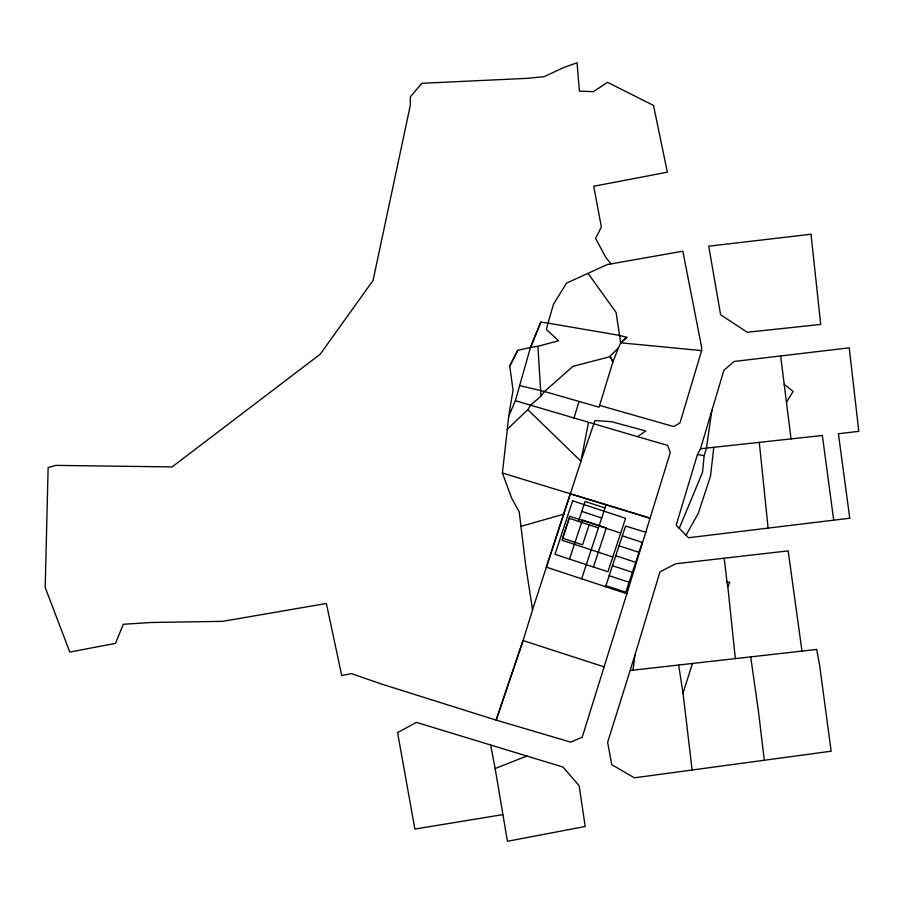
<?xml version="1.0" encoding="UTF-8"?>
<svg xmlns="http://www.w3.org/2000/svg" width="904" height="904" viewBox="0 0 904 904"><rect width="100%" height="100%" fill="white"/><g stroke="black" fill="none" stroke-linecap="round" stroke-linejoin="round"><path stroke-width="1.36" d="M611.036 263.866L605.77 257.335L595.566 238.43L601.363 227.04L593.747 186.258L667.355 172.189L653.513 105.44L607.488 82.298L593.499 91.654L579.385 91.146L577.057 62.726L563.26 67.755L544.14 76.67L527.224 78.343L421.829 83.304L410.303 96.909L410.359 105.101L373.069 280.421L320.219 354.221L172.088 466.916L55.664 465.379L48.138 467.571L45.2 587.521L69.811 652.078L115.509 643.365L123.26 624.291L151.217 622.494L222.689 621.342L326.367 603.476L341.712 675.503L351.441 673.638L381.816 684.136L496.251 720.149L570.752 742.127L582.244 737.144L626.856 593.725L546.366 567.158L580.989 461.266L527.778 409.636L530.829 404.969L540.965 396.121L537.903 346.311L558.615 340.751L546.411 329.542L547.914 323.112L619.15 335.327L626.879 337.328L620.765 342.797M711.889 410.111L706.453 448.113L704.148 455.639L702.521 472.34L679.243 528.32L688.588 537.733L849.76 518.229L838.415 433.75L858.8 431.355L849.229 347.837L734.082 361.464L723.889 370.301L700.487 448.757L697.436 454.52L676.169 525.224L679.243 528.32M508.715 416.428L507.223 429.332L527.879 409.614M604.053 666.824L523.009 640.552L496.149 720.16L523.111 640.529L532.558 609.906L525.642 565.011L519.212 511.89L511.619 498.093L502.409 473.018L507.325 429.31M713.821 447.31L710.499 476.137L698.34 513.235L686.057 535.179M633.003 670.18L634.958 655.027L659.965 571.848L675.808 563.757L788.175 550.875L801.984 651.095M588.493 422.552L580.888 461.289L594.968 420.541L611.556 421.716L645.682 430.959L637.535 436.666L515.382 400.721L508.613 416.439L513.054 390.223L509.766 366.097L517.777 350.334M692.441 663.468L683.029 693.142L692.125 770.005L634.438 777.813L611.737 764.648L607.646 742.32L634.958 655.027M515.382 400.721L530.467 347.418L540.728 322.163L548.016 323.09L553.463 304.309L566.548 283.121L607.386 264.51L682.836 251.222L701.549 346.842L701.628 350.605L679.977 422.959L673.683 426.564L599.601 405.41M532.456 609.929L570.288 493.742L502.409 473.018M573.938 418.111L579.057 401.455M626.856 593.725L670.271 452.576L667.649 445.401L637.535 436.666M578.492 521.359L585.069 501.426L605.002 508.003M569.509 559.113L582.413 520.026L606.324 527.925L593.431 567M589.148 524.874L582.56 544.807L562.638 538.23L569.215 518.297L598.425 527.936M581.634 578.797L606.075 504.76M605.544 586.696L625.557 526.083L645.863 532.309M626.777 337.35L620.664 342.819L618.415 347.938L612.912 361.894L599.047 407.218L544.524 391.5L519.325 385.522M540.841 322.14L530.569 347.396L517.676 350.345L509.664 366.109M735.347 658.62L727.833 586.707L729.833 582.334L727.019 582.086L724.194 558.209M540.965 396.121L544.524 391.5L572.955 366.323L610.29 356.651L612.912 361.894L610.042 356.232L618.415 347.938M786.446 402.269L793.113 391.432L784.197 384.268M526.817 756.038L495.155 768.524L490.635 744.998M564.085 514.082L521.179 526.275M502.771 814.628L414.868 829.07L397.579 732.556L416.439 722.386L563.056 767.078L579.136 785.723L585.204 826.505L507.415 841.274L495.143 768.434M530.467 347.418L537.903 346.311M692.125 770.005L831.16 751.213L819.668 665.581L816.696 649.434L630.257 670.486M700.487 448.757L822.369 435.491L833.691 520.128M701.628 350.605L620.664 342.819L616.11 312.501L588.267 273.663M697.436 454.52L704.148 455.639M581.78 511.393L601.714 517.969M620.709 533.089L569.757 516.263L561.983 540.219L612.822 557M622.336 535.835L642.269 542.411L625.817 592.233L605.895 585.656M619.048 545.79L638.981 552.378M615.76 555.757L635.693 562.333M612.471 565.723L632.404 572.3M609.183 575.69L629.105 582.266M727.019 582.086L727.833 586.707M678.644 665.028L683.029 693.142M780.649 355.95L791.034 438.903M750.704 656.88L758.343 710.487L764.321 760.253M759.281 442.361L768.095 527.992M572.661 500.816L554.999 554.322L607.94 571.791L625.591 518.286L572.661 500.816M811.024 234.238L708.725 246.193L720.612 314.728L747.235 332.243L820.708 324.446L811.024 234.238M623.455 509.992L570.187 493.765L650.213 518.274L623.455 509.992"/></g></svg>
